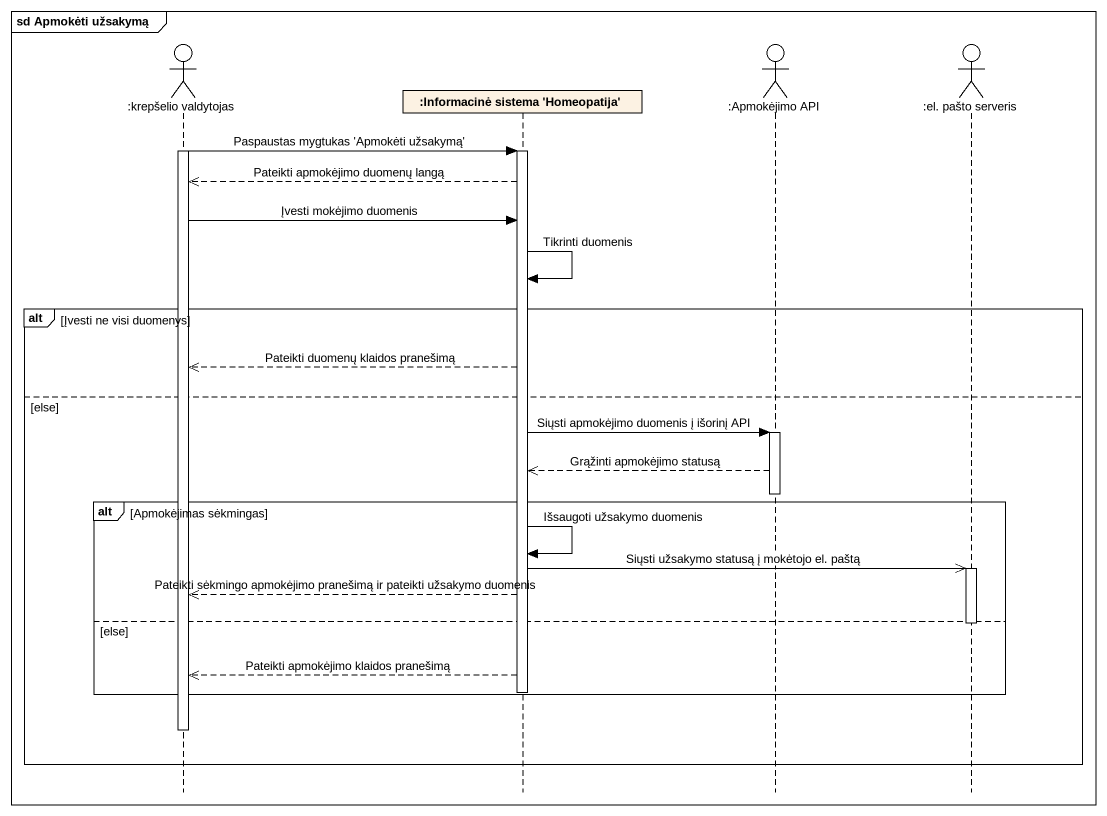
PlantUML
@startuml
mainframe sd Apmokėti užsakymą
hide footbox
actor ":krepšelio valdytojas" as krepšelio_valdytojas
participant ":Informacinė sistema 'Homeopatija'" as Informacinė_sistema
actor ":Apmokėjimo API" as Apmokėjimo_API
actor ":el. pašto serveris" as el_pašto_serveris

activate krepšelio_valdytojas
krepšelio_valdytojas -> Informacinė_sistema : Paspaustas mygtukas 'Apmokėti užsakymą'
activate Informacinė_sistema
Informacinė_sistema -->> krepšelio_valdytojas : Pateikti apmokėjimo duomenų langą
krepšelio_valdytojas -> Informacinė_sistema : Įvesti mokėjimo duomenis
Informacinė_sistema -> Informacinė_sistema : Tikrinti duomenis
alt Įvesti ne visi duomenys
  Informacinė_sistema -->> krepšelio_valdytojas : Pateikti duomenų klaidos pranešimą
else else
  Informacinė_sistema -> Apmokėjimo_API : Siųsti apmokėjimo duomenis į išorinį API
  activate Apmokėjimo_API
  Apmokėjimo_API -->> Informacinė_sistema : Grąžinti apmokėjimo statusą
  deactivate Apmokėjimo_API
  alt Apmokėjimas sėkmingas
    Informacinė_sistema -> Informacinė_sistema : Išsaugoti užsakymo duomenis
    Informacinė_sistema ->> el_pašto_serveris : Siųsti užsakymo statusą į mokėtojo el. paštą
    activate el_pašto_serveris
    Informacinė_sistema -->> krepšelio_valdytojas : Pateikti sėkmingo apmokėjimo pranešimą ir pateikti užsakymo duomenis
  else else
    deactivate el_pašto_serveris
    Informacinė_sistema -->> krepšelio_valdytojas : Pateikti apmokėjimo klaidos pranešimą
    deactivate Informacinė_sistema
  end
  deactivate krepšelio_valdytojas
end
@enduml
